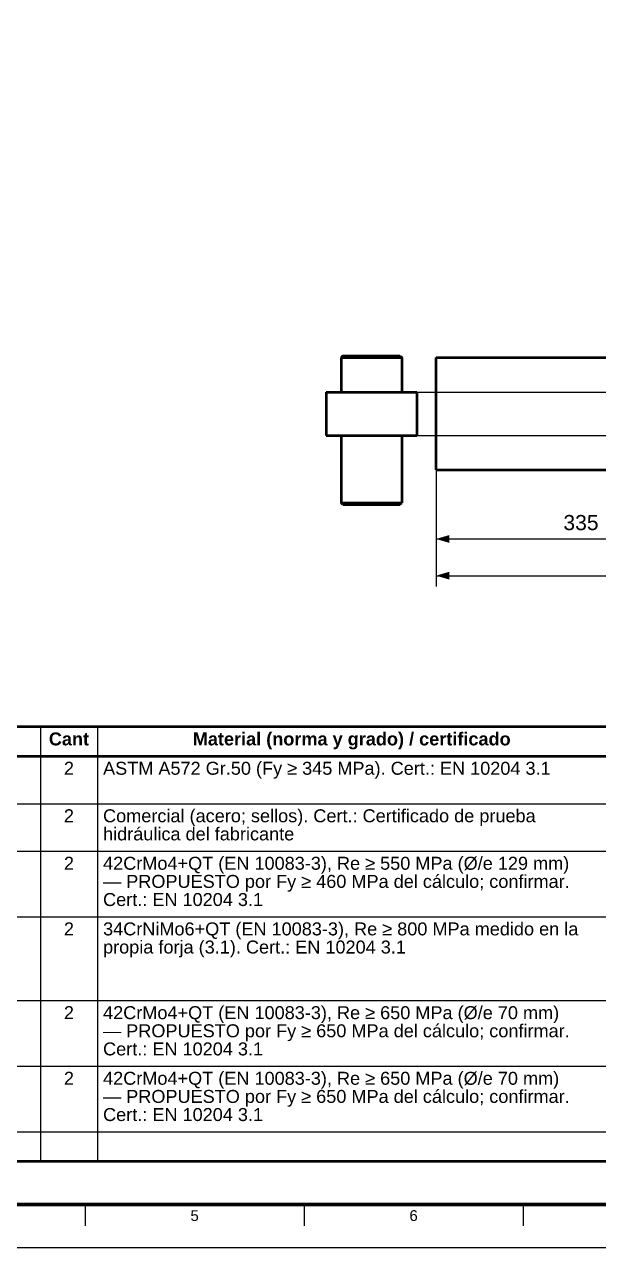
# Model space of a CAD drawing. Header units: millimetres. Extents: x 0 to 841, y 0 to 594.
# Drawn here: x 208.7 to 341.6, y 0 to 283.3 of the extents above; entities that cross this region are included whole.
import ezdxf
from ezdxf.enums import TextEntityAlignment as Align

# ---------------------------------------------------------------- set-up
doc = ezdxf.new("R2010")
doc.units = ezdxf.units.MM
for name, color, linetype, lineweight in [('COTA', 7, 'CONTINUOUS', 25), ('FINA', 7, 'CONTINUOUS', 25), ('MARCO', 7, 'CONTINUOUS', 70), ('TXT', 7, 'CONTINUOUS', 25), ('VIS', 7, 'CONTINUOUS', 50)]:
    doc.layers.add(name, color=color, linetype=linetype, lineweight=lineweight)
doc.styles.add('STD', font='LiberationSans-Regular.ttf')
doc.styles.add('STDB', font='LiberationSans-Bold.ttf')

msp = doc.modelspace()

# ---------------------------------------------------------------- linework, layer by layer
at = {"layer": 'COTA'}
for p, q in [((290.52, 198.11), (588.67, 198.11)), ((290.52, 198.11), (588.67, 198.11)), ((304.02, 191.61), (304.02, 161.61)), ((304.02, 191.61), (304.02, 153.11)), ((290.52, 188.11), (588.67, 188.11)), ((290.52, 188.11), (588.67, 188.11)), ((304.02, 164.11), (371.02, 164.11)), ((304.02, 155.61), (578.17, 155.61))]:
    msp.add_line(p, q, dxfattribs=at)
for points in [[(304.02, 164.11), (307.02, 163.21), (307.02, 165.01)], [(304.02, 155.61), (307.02, 154.71), (307.02, 156.51)]]:
    msp.add_solid(points, dxfattribs=at)
at = {"layer": 'FINA'}
for p, q in [((212.38, 120.6), (212.38, 20)), ((225.59, 120.6), (225.59, 20)), ((25, 113.8), (646, 113.8)), ((25, 102.8), (646, 102.8)), ((25, 91.8), (646, 91.8)), ((25, 76.6), (646, 76.6)), ((25, 57.2), (646, 57.2)), ((25, 42), (646, 42)), ((25, 26.8), (646, 26.8)), ((222.75, 10), (222.75, 5)), ((273.44, 10), (273.44, 5)), ((324.12, 10), (324.12, 5))]:
    msp.add_line(p, q, dxfattribs=at)
msp.add_lwpolyline([(0, 0), (841, 0), (841, 594), (0, 594)], close=True, dxfattribs=at)
at = {"layer": 'MARCO'}
msp.add_lwpolyline([(20, 10), (831, 10), (831, 584), (20, 584)], close=True, dxfattribs=at)
at = {"layer": 'VIS'}
msp.add_line((25, 20), (646, 20), dxfattribs=at)
for points in [[(282.42, 206.51), (282.02, 206.11)], [(282.02, 206.11), (282.14, 206.11), (282.26, 206.11), (282.38, 206.11), (282.5, 206.11), (282.62, 206.11), (282.74, 206.11), (282.86, 206.11), (282.98, 206.11), (283.1, 206.11), (283.22, 206.11), (283.34, 206.11), (283.47, 206.11), (283.59, 206.11), (283.71, 206.11), (283.83, 206.11), (283.95, 206.11), (284.07, 206.11), (284.19, 206.11), (284.31, 206.11), (284.43, 206.11), (284.55, 206.11), (284.67, 206.11), (284.79, 206.11), (284.91, 206.11), (285.03, 206.11), (285.16, 206.11), (285.28, 206.11), (285.4, 206.11), (285.52, 206.11), (285.64, 206.11), (285.76, 206.11), (285.88, 206.11), (286, 206.11), (286.12, 206.11), (286.24, 206.11), (286.36, 206.11), (286.48, 206.11), (286.6, 206.11), (286.72, 206.11), (286.84, 206.11), (286.97, 206.11), (287.09, 206.11), (287.21, 206.11), (287.33, 206.11), (287.45, 206.11), (287.57, 206.11), (287.69, 206.11), (287.81, 206.11), (287.93, 206.11), (288.05, 206.11), (288.17, 206.11), (288.29, 206.11), (288.41, 206.11), (288.53, 206.11), (288.66, 206.11), (288.78, 206.11), (288.9, 206.11), (289.02, 206.11)], [(282.02, 206.11), (282.02, 198.11)], [(282.42, 206.51), (282.54, 206.51), (282.66, 206.51), (282.78, 206.51), (282.9, 206.51), (283.02, 206.51), (283.14, 206.51), (283.26, 206.51), (283.38, 206.51), (283.5, 206.51), (283.62, 206.51), (283.74, 206.51), (283.86, 206.51), (283.98, 206.51), (284.1, 206.51), (284.22, 206.51), (284.34, 206.51), (284.46, 206.51), (284.58, 206.51), (284.7, 206.51), (284.82, 206.51), (284.94, 206.51), (285.06, 206.51), (285.18, 206.51), (285.3, 206.51), (285.42, 206.51), (285.54, 206.51), (285.66, 206.51), (285.78, 206.51), (285.9, 206.51), (286.02, 206.51), (286.14, 206.51), (286.26, 206.51), (286.38, 206.51), (286.5, 206.51), (286.62, 206.51), (286.74, 206.51), (286.86, 206.51), (286.98, 206.51), (287.1, 206.51), (287.22, 206.51), (287.34, 206.51), (287.46, 206.51), (287.58, 206.51), (287.7, 206.51), (287.82, 206.51), (287.94, 206.51), (288.06, 206.51), (288.18, 206.51), (288.3, 206.51), (288.42, 206.51), (288.54, 206.51), (288.66, 206.51), (288.78, 206.51), (288.9, 206.51), (289.02, 206.51)], [(289.02, 206.51), (289.14, 206.51), (289.26, 206.51), (289.38, 206.51), (289.5, 206.51), (289.62, 206.51), (289.74, 206.51), (289.86, 206.51), (289.98, 206.51), (290.1, 206.51), (290.22, 206.51), (290.34, 206.51), (290.46, 206.51), (290.58, 206.51), (290.7, 206.51), (290.82, 206.51), (290.94, 206.51), (291.06, 206.51), (291.18, 206.51), (291.3, 206.51), (291.42, 206.51), (291.54, 206.51), (291.66, 206.51), (291.78, 206.51), (291.9, 206.51), (292.02, 206.51), (292.14, 206.51), (292.26, 206.51), (292.38, 206.51), (292.5, 206.51), (292.62, 206.51), (292.74, 206.51), (292.86, 206.51), (292.98, 206.51), (293.1, 206.51), (293.22, 206.51), (293.34, 206.51), (293.46, 206.51), (293.58, 206.51), (293.7, 206.51), (293.82, 206.51), (293.94, 206.51), (294.06, 206.51), (294.18, 206.51), (294.3, 206.51), (294.42, 206.51), (294.54, 206.51), (294.66, 206.51), (294.78, 206.51), (294.9, 206.51), (295.02, 206.51), (295.14, 206.51), (295.26, 206.51), (295.38, 206.51), (295.5, 206.51), (295.62, 206.51)], [(289.02, 206.11), (289.14, 206.11), (289.26, 206.11), (289.38, 206.11), (289.5, 206.11), (289.62, 206.11), (289.74, 206.11), (289.86, 206.11), (289.98, 206.11), (290.1, 206.11), (290.22, 206.11), (290.34, 206.11), (290.47, 206.11), (290.59, 206.11), (290.71, 206.11), (290.83, 206.11), (290.95, 206.11), (291.07, 206.11), (291.19, 206.11), (291.31, 206.11), (291.43, 206.11), (291.55, 206.11), (291.67, 206.11), (291.79, 206.11), (291.91, 206.11), (292.03, 206.11), (292.16, 206.11), (292.28, 206.11), (292.4, 206.11), (292.52, 206.11), (292.64, 206.11), (292.76, 206.11), (292.88, 206.11), (293, 206.11), (293.12, 206.11), (293.24, 206.11), (293.36, 206.11), (293.48, 206.11), (293.6, 206.11), (293.72, 206.11), (293.84, 206.11), (293.97, 206.11), (294.09, 206.11), (294.21, 206.11), (294.33, 206.11), (294.45, 206.11), (294.57, 206.11), (294.69, 206.11), (294.81, 206.11), (294.93, 206.11), (295.05, 206.11), (295.17, 206.11), (295.29, 206.11), (295.41, 206.11), (295.53, 206.11), (295.66, 206.11), (295.78, 206.11), (295.9, 206.11), (296.02, 206.11)], [(295.62, 206.51), (296.02, 206.11)], [(296.02, 206.11), (296.02, 198.11)], [(304.02, 193.11), (304.02, 193.23), (304.02, 193.35), (304.02, 193.47), (304.02, 193.59), (304.02, 193.71), (304.02, 193.83), (304.02, 193.95), (304.02, 194.07), (304.02, 194.19), (304.02, 194.31), (304.02, 194.43), (304.02, 194.55), (304.02, 194.67), (304.02, 194.79), (304.02, 194.91), (304.02, 195.03), (304.02, 195.15), (304.02, 195.27), (304.02, 195.39), (304.02, 195.52), (304.02, 195.64), (304.02, 195.76), (304.02, 195.88), (304.02, 196), (304.02, 196.12), (304.02, 196.24), (304.02, 196.36), (304.02, 196.48), (304.02, 196.6), (304.02, 196.72), (304.02, 196.84), (304.02, 196.96), (304.02, 197.08), (304.02, 197.2), (304.02, 197.32), (304.02, 197.44), (304.02, 197.56), (304.02, 197.68), (304.02, 197.8), (304.02, 197.92), (304.02, 198.04), (304.02, 198.16), (304.02, 198.28), (304.02, 198.4), (304.02, 198.52), (304.02, 198.64), (304.02, 198.77), (304.02, 198.89), (304.02, 199.01), (304.02, 199.13), (304.02, 199.25), (304.02, 199.37), (304.02, 199.49), (304.02, 199.61), (304.02, 199.73), (304.02, 199.85), (304.02, 199.97), (304.02, 200.09), (304.02, 200.21), (304.02, 200.33), (304.02, 200.45), (304.02, 200.57), (304.02, 200.69), (304.02, 200.81), (304.02, 200.93), (304.02, 201.05), (304.02, 201.17), (304.02, 201.29), (304.02, 201.41), (304.02, 201.53), (304.02, 201.65), (304.02, 201.77), (304.02, 201.89), (304.02, 202.02), (304.02, 202.14), (304.02, 202.26), (304.02, 202.38), (304.02, 202.5), (304.02, 202.62), (304.02, 202.74), (304.02, 202.86), (304.02, 202.98), (304.02, 203.1), (304.02, 203.22), (304.02, 203.34), (304.02, 203.46), (304.02, 203.58), (304.02, 203.7), (304.02, 203.82), (304.02, 203.94), (304.02, 204.06), (304.02, 204.18), (304.02, 204.3), (304.02, 204.42), (304.02, 204.54), (304.02, 204.66), (304.02, 204.78), (304.02, 204.9), (304.02, 205.02), (304.02, 205.14), (304.02, 205.27), (304.02, 205.39), (304.02, 205.51), (304.02, 205.63), (304.02, 205.75), (304.02, 205.87), (304.02, 205.99), (304.02, 206.11)], [(304.02, 206.11), (371.02, 206.11)], [(278.52, 198.11), (278.64, 198.11), (278.76, 198.11), (278.88, 198.11), (279, 198.11), (279.12, 198.11), (279.24, 198.11), (279.36, 198.11), (279.48, 198.11), (279.6, 198.11), (279.72, 198.11), (279.84, 198.11), (279.97, 198.11), (280.09, 198.11), (280.21, 198.11), (280.33, 198.11), (280.45, 198.11), (280.57, 198.11), (280.69, 198.11), (280.81, 198.11), (280.93, 198.11), (281.05, 198.11), (281.17, 198.11), (281.29, 198.11), (281.41, 198.11), (281.53, 198.11), (281.66, 198.11), (281.78, 198.11), (281.9, 198.11), (282.02, 198.11), (282.14, 198.11), (282.26, 198.11), (282.38, 198.11), (282.5, 198.11), (282.62, 198.11), (282.74, 198.11), (282.86, 198.11), (282.98, 198.11), (283.1, 198.11), (283.22, 198.11), (283.34, 198.11), (283.47, 198.11), (283.59, 198.11), (283.71, 198.11), (283.83, 198.11), (283.95, 198.11), (284.07, 198.11), (284.19, 198.11), (284.31, 198.11), (284.43, 198.11), (284.55, 198.11), (284.67, 198.11), (284.79, 198.11), (284.91, 198.11), (285.03, 198.11), (285.16, 198.11), (285.28, 198.11), (285.4, 198.11), (285.52, 198.11), (285.64, 198.11), (285.76, 198.11), (285.88, 198.11), (286, 198.11), (286.12, 198.11), (286.24, 198.11), (286.36, 198.11), (286.48, 198.11), (286.6, 198.11), (286.72, 198.11), (286.84, 198.11), (286.97, 198.11), (287.09, 198.11), (287.21, 198.11), (287.33, 198.11), (287.45, 198.11), (287.57, 198.11), (287.69, 198.11), (287.81, 198.11), (287.93, 198.11), (288.05, 198.11), (288.17, 198.11), (288.29, 198.11), (288.41, 198.11), (288.53, 198.11), (288.66, 198.11), (288.78, 198.11), (288.9, 198.11), (289.02, 198.11)], [(278.52, 198.11), (278.52, 188.11)], [(289.02, 198.11), (289.14, 198.11), (289.26, 198.11), (289.38, 198.11), (289.5, 198.11), (289.62, 198.11), (289.74, 198.11), (289.86, 198.11), (289.98, 198.11), (290.1, 198.11), (290.22, 198.11), (290.34, 198.11), (290.47, 198.11), (290.59, 198.11), (290.71, 198.11), (290.83, 198.11), (290.95, 198.11), (291.07, 198.11), (291.19, 198.11), (291.31, 198.11), (291.43, 198.11), (291.55, 198.11), (291.67, 198.11), (291.79, 198.11), (291.91, 198.11), (292.03, 198.11), (292.16, 198.11), (292.28, 198.11), (292.4, 198.11), (292.52, 198.11), (292.64, 198.11), (292.76, 198.11), (292.88, 198.11), (293, 198.11), (293.12, 198.11), (293.24, 198.11), (293.36, 198.11), (293.48, 198.11), (293.6, 198.11), (293.72, 198.11), (293.84, 198.11), (293.97, 198.11), (294.09, 198.11), (294.21, 198.11), (294.33, 198.11), (294.45, 198.11), (294.57, 198.11), (294.69, 198.11), (294.81, 198.11), (294.93, 198.11), (295.05, 198.11), (295.17, 198.11), (295.29, 198.11), (295.41, 198.11), (295.53, 198.11), (295.66, 198.11), (295.78, 198.11), (295.9, 198.11), (296.02, 198.11), (296.14, 198.11), (296.26, 198.11), (296.38, 198.11), (296.5, 198.11), (296.62, 198.11), (296.74, 198.11), (296.86, 198.11), (296.98, 198.11), (297.1, 198.11), (297.22, 198.11), (297.34, 198.11), (297.47, 198.11), (297.59, 198.11), (297.71, 198.11), (297.83, 198.11), (297.95, 198.11), (298.07, 198.11), (298.19, 198.11), (298.31, 198.11), (298.43, 198.11), (298.55, 198.11), (298.67, 198.11), (298.79, 198.11), (298.91, 198.11), (299.03, 198.11), (299.16, 198.11), (299.28, 198.11), (299.4, 198.11), (299.52, 198.11)], [(299.52, 198.11), (299.52, 188.11)], [(304.02, 180.11), (304.02, 180.23), (304.02, 180.35), (304.02, 180.47), (304.02, 180.59), (304.02, 180.71), (304.02, 180.83), (304.02, 180.95), (304.02, 181.07), (304.02, 181.19), (304.02, 181.31), (304.02, 181.43), (304.02, 181.55), (304.02, 181.67), (304.02, 181.79), (304.02, 181.91), (304.02, 182.03), (304.02, 182.15), (304.02, 182.27), (304.02, 182.39), (304.02, 182.52), (304.02, 182.64), (304.02, 182.76), (304.02, 182.88), (304.02, 183), (304.02, 183.12), (304.02, 183.24), (304.02, 183.36), (304.02, 183.48), (304.02, 183.6), (304.02, 183.72), (304.02, 183.84), (304.02, 183.96), (304.02, 184.08), (304.02, 184.2), (304.02, 184.32), (304.02, 184.44), (304.02, 184.56), (304.02, 184.68), (304.02, 184.8), (304.02, 184.92), (304.02, 185.04), (304.02, 185.16), (304.02, 185.28), (304.02, 185.4), (304.02, 185.52), (304.02, 185.64), (304.02, 185.77), (304.02, 185.89), (304.02, 186.01), (304.02, 186.13), (304.02, 186.25), (304.02, 186.37), (304.02, 186.49), (304.02, 186.61), (304.02, 186.73), (304.02, 186.85), (304.02, 186.97), (304.02, 187.09), (304.02, 187.21), (304.02, 187.33), (304.02, 187.45), (304.02, 187.57), (304.02, 187.69), (304.02, 187.81), (304.02, 187.93), (304.02, 188.05), (304.02, 188.17), (304.02, 188.29), (304.02, 188.41), (304.02, 188.53), (304.02, 188.65), (304.02, 188.77), (304.02, 188.89), (304.02, 189.02), (304.02, 189.14), (304.02, 189.26), (304.02, 189.38), (304.02, 189.5), (304.02, 189.62), (304.02, 189.74), (304.02, 189.86), (304.02, 189.98), (304.02, 190.1), (304.02, 190.22), (304.02, 190.34), (304.02, 190.46), (304.02, 190.58), (304.02, 190.7), (304.02, 190.82), (304.02, 190.94), (304.02, 191.06), (304.02, 191.18), (304.02, 191.3), (304.02, 191.42), (304.02, 191.54), (304.02, 191.66), (304.02, 191.78), (304.02, 191.9), (304.02, 192.02), (304.02, 192.14), (304.02, 192.27), (304.02, 192.39), (304.02, 192.51), (304.02, 192.63), (304.02, 192.75), (304.02, 192.87), (304.02, 192.99), (304.02, 193.11)], [(278.52, 188.11), (278.64, 188.11), (278.76, 188.11), (278.88, 188.11), (279, 188.11), (279.12, 188.11), (279.24, 188.11), (279.36, 188.11), (279.48, 188.11), (279.6, 188.11), (279.72, 188.11), (279.84, 188.11), (279.97, 188.11), (280.09, 188.11), (280.21, 188.11), (280.33, 188.11), (280.45, 188.11), (280.57, 188.11), (280.69, 188.11), (280.81, 188.11), (280.93, 188.11), (281.05, 188.11), (281.17, 188.11), (281.29, 188.11), (281.41, 188.11), (281.53, 188.11), (281.66, 188.11), (281.78, 188.11), (281.9, 188.11), (282.02, 188.11), (282.14, 188.11), (282.26, 188.11), (282.38, 188.11), (282.5, 188.11), (282.62, 188.11), (282.74, 188.11), (282.86, 188.11), (282.98, 188.11), (283.1, 188.11), (283.22, 188.11), (283.34, 188.11), (283.47, 188.11), (283.59, 188.11), (283.71, 188.11), (283.83, 188.11), (283.95, 188.11), (284.07, 188.11), (284.19, 188.11), (284.31, 188.11), (284.43, 188.11), (284.55, 188.11), (284.67, 188.11), (284.79, 188.11), (284.91, 188.11), (285.03, 188.11), (285.16, 188.11), (285.28, 188.11), (285.4, 188.11), (285.52, 188.11), (285.64, 188.11), (285.76, 188.11), (285.88, 188.11), (286, 188.11), (286.12, 188.11), (286.24, 188.11), (286.36, 188.11), (286.48, 188.11), (286.6, 188.11), (286.72, 188.11), (286.84, 188.11), (286.97, 188.11), (287.09, 188.11), (287.21, 188.11), (287.33, 188.11), (287.45, 188.11), (287.57, 188.11), (287.69, 188.11), (287.81, 188.11), (287.93, 188.11), (288.05, 188.11), (288.17, 188.11), (288.29, 188.11), (288.41, 188.11), (288.53, 188.11), (288.66, 188.11), (288.78, 188.11), (288.9, 188.11), (289.02, 188.11)], [(282.02, 188.11), (282.02, 172.51)], [(289.02, 188.11), (289.14, 188.11), (289.26, 188.11), (289.38, 188.11), (289.5, 188.11), (289.62, 188.11), (289.74, 188.11), (289.86, 188.11), (289.98, 188.11), (290.1, 188.11), (290.22, 188.11), (290.34, 188.11), (290.47, 188.11), (290.59, 188.11), (290.71, 188.11), (290.83, 188.11), (290.95, 188.11), (291.07, 188.11), (291.19, 188.11), (291.31, 188.11), (291.43, 188.11), (291.55, 188.11), (291.67, 188.11), (291.79, 188.11), (291.91, 188.11), (292.03, 188.11), (292.16, 188.11), (292.28, 188.11), (292.4, 188.11), (292.52, 188.11), (292.64, 188.11), (292.76, 188.11), (292.88, 188.11), (293, 188.11), (293.12, 188.11), (293.24, 188.11), (293.36, 188.11), (293.48, 188.11), (293.6, 188.11), (293.72, 188.11), (293.84, 188.11), (293.97, 188.11), (294.09, 188.11), (294.21, 188.11), (294.33, 188.11), (294.45, 188.11), (294.57, 188.11), (294.69, 188.11), (294.81, 188.11), (294.93, 188.11), (295.05, 188.11), (295.17, 188.11), (295.29, 188.11), (295.41, 188.11), (295.53, 188.11), (295.66, 188.11), (295.78, 188.11), (295.9, 188.11), (296.02, 188.11), (296.14, 188.11), (296.26, 188.11), (296.38, 188.11), (296.5, 188.11), (296.62, 188.11), (296.74, 188.11), (296.86, 188.11), (296.98, 188.11), (297.1, 188.11), (297.22, 188.11), (297.34, 188.11), (297.47, 188.11), (297.59, 188.11), (297.71, 188.11), (297.83, 188.11), (297.95, 188.11), (298.07, 188.11), (298.19, 188.11), (298.31, 188.11), (298.43, 188.11), (298.55, 188.11), (298.67, 188.11), (298.79, 188.11), (298.91, 188.11), (299.03, 188.11), (299.16, 188.11), (299.28, 188.11), (299.4, 188.11), (299.52, 188.11)], [(296.02, 188.11), (296.02, 172.51)], [(304.02, 180.11), (371.02, 180.11)], [(282.02, 172.51), (282.14, 172.51), (282.26, 172.51), (282.38, 172.51), (282.5, 172.51), (282.62, 172.51), (282.74, 172.51), (282.86, 172.51), (282.98, 172.51), (283.1, 172.51), (283.22, 172.51), (283.34, 172.51), (283.47, 172.51), (283.59, 172.51), (283.71, 172.51), (283.83, 172.51), (283.95, 172.51), (284.07, 172.51), (284.19, 172.51), (284.31, 172.51), (284.43, 172.51), (284.55, 172.51), (284.67, 172.51), (284.79, 172.51), (284.91, 172.51), (285.03, 172.51), (285.16, 172.51), (285.28, 172.51), (285.4, 172.51), (285.52, 172.51), (285.64, 172.51), (285.76, 172.51), (285.88, 172.51), (286, 172.51), (286.12, 172.51), (286.24, 172.51), (286.36, 172.51), (286.48, 172.51), (286.6, 172.51), (286.72, 172.51), (286.84, 172.51), (286.97, 172.51), (287.09, 172.51), (287.21, 172.51), (287.33, 172.51), (287.45, 172.51), (287.57, 172.51), (287.69, 172.51), (287.81, 172.51), (287.93, 172.51), (288.05, 172.51), (288.17, 172.51), (288.29, 172.51), (288.41, 172.51), (288.53, 172.51), (288.66, 172.51), (288.78, 172.51), (288.9, 172.51), (289.02, 172.51)], [(282.42, 172.11), (282.02, 172.51)], [(282.42, 172.11), (282.54, 172.11), (282.66, 172.11), (282.78, 172.11), (282.9, 172.11), (283.02, 172.11), (283.14, 172.11), (283.26, 172.11), (283.38, 172.11), (283.5, 172.11), (283.62, 172.11), (283.74, 172.11), (283.86, 172.11), (283.98, 172.11), (284.1, 172.11), (284.22, 172.11), (284.34, 172.11), (284.46, 172.11), (284.58, 172.11), (284.7, 172.11), (284.82, 172.11), (284.94, 172.11), (285.06, 172.11), (285.18, 172.11), (285.3, 172.11), (285.42, 172.11), (285.54, 172.11), (285.66, 172.11), (285.78, 172.11), (285.9, 172.11), (286.02, 172.11), (286.14, 172.11), (286.26, 172.11), (286.38, 172.11), (286.5, 172.11), (286.62, 172.11), (286.74, 172.11), (286.86, 172.11), (286.98, 172.11), (287.1, 172.11), (287.22, 172.11), (287.34, 172.11), (287.46, 172.11), (287.58, 172.11), (287.7, 172.11), (287.82, 172.11), (287.94, 172.11), (288.06, 172.11), (288.18, 172.11), (288.3, 172.11), (288.42, 172.11), (288.54, 172.11), (288.66, 172.11), (288.78, 172.11), (288.9, 172.11), (289.02, 172.11)], [(289.02, 172.51), (289.14, 172.51), (289.26, 172.51), (289.38, 172.51), (289.5, 172.51), (289.62, 172.51), (289.74, 172.51), (289.86, 172.51), (289.98, 172.51), (290.1, 172.51), (290.22, 172.51), (290.34, 172.51), (290.47, 172.51), (290.59, 172.51), (290.71, 172.51), (290.83, 172.51), (290.95, 172.51), (291.07, 172.51), (291.19, 172.51), (291.31, 172.51), (291.43, 172.51), (291.55, 172.51), (291.67, 172.51), (291.79, 172.51), (291.91, 172.51), (292.03, 172.51), (292.16, 172.51), (292.28, 172.51), (292.4, 172.51), (292.52, 172.51), (292.64, 172.51), (292.76, 172.51), (292.88, 172.51), (293, 172.51), (293.12, 172.51), (293.24, 172.51), (293.36, 172.51), (293.48, 172.51), (293.6, 172.51), (293.72, 172.51), (293.84, 172.51), (293.97, 172.51), (294.09, 172.51), (294.21, 172.51), (294.33, 172.51), (294.45, 172.51), (294.57, 172.51), (294.69, 172.51), (294.81, 172.51), (294.93, 172.51), (295.05, 172.51), (295.17, 172.51), (295.29, 172.51), (295.41, 172.51), (295.53, 172.51), (295.66, 172.51), (295.78, 172.51), (295.9, 172.51), (296.02, 172.51)], [(289.02, 172.11), (289.14, 172.11), (289.26, 172.11), (289.38, 172.11), (289.5, 172.11), (289.62, 172.11), (289.74, 172.11), (289.86, 172.11), (289.98, 172.11), (290.1, 172.11), (290.22, 172.11), (290.34, 172.11), (290.46, 172.11), (290.58, 172.11), (290.7, 172.11), (290.82, 172.11), (290.94, 172.11), (291.06, 172.11), (291.18, 172.11), (291.3, 172.11), (291.42, 172.11), (291.54, 172.11), (291.66, 172.11), (291.78, 172.11), (291.9, 172.11), (292.02, 172.11), (292.14, 172.11), (292.26, 172.11), (292.38, 172.11), (292.5, 172.11), (292.62, 172.11), (292.74, 172.11), (292.86, 172.11), (292.98, 172.11), (293.1, 172.11), (293.22, 172.11), (293.34, 172.11), (293.46, 172.11), (293.58, 172.11), (293.7, 172.11), (293.82, 172.11), (293.94, 172.11), (294.06, 172.11), (294.18, 172.11), (294.3, 172.11), (294.42, 172.11), (294.54, 172.11), (294.66, 172.11), (294.78, 172.11), (294.9, 172.11), (295.02, 172.11), (295.14, 172.11), (295.26, 172.11), (295.38, 172.11), (295.5, 172.11), (295.62, 172.11)], [(295.62, 172.11), (296.02, 172.51)]]:
    msp.add_lwpolyline(points, dxfattribs=at)
msp.add_lwpolyline([(25, 113.8), (646, 113.8), (646, 120.6), (25, 120.6)], close=True, dxfattribs=at)

# ---------------------------------------------------------------- texts
at = {"layer": 'TXT', "style": 'STD'}
msp.add_text('335', height=3.5, dxfattribs=at).set_placement((337.52, 165.11), align=Align.BOTTOM_CENTER)
at = {"layer": 'TXT'}
for s, height, style, p in [('Cant', 3, 'STDB', (218.99, 117.8)), ('Material (norma y grado) / certificado', 3, 'STDB', (284.45, 117.8)), ('2', 3, 'STD', (218.99, 111)), ('2', 3, 'STD', (218.99, 100)), ('2', 3, 'STD', (218.99, 89)), ('2', 3, 'STD', (218.99, 73.8)), ('2', 3, 'STD', (218.99, 54.4)), ('2', 3, 'STD', (218.99, 39.2)), ('5', 2.5, 'STD', (248.09, 7.4)), ('6', 2.5, 'STD', (298.78, 7.4))]:
    msp.add_text(s, height=height, dxfattribs=dict(at, style=style)).set_placement(p, align=Align.MIDDLE_CENTER)
at = {"layer": 'TXT', "style": 'STD'}
for s, p in [('ASTM A572 Gr.50 (Fy ≥ 345 MPa). Cert.: EN 10204 3.1', (226.89, 111)), ('Comercial (acero; sellos). Cert.: Certificado de prueba', (226.89, 100)), ('hidráulica del fabricante', (226.89, 95.8)), ('42CrMo4+QT (EN 10083-3), Re ≥ 550 MPa (Ø/e 129 mm)', (226.89, 89)), ('— PROPUESTO por Fy ≥ 460 MPa del cálculo; confirmar.', (226.89, 84.8)), ('Cert.: EN 10204 3.1', (226.89, 80.6)), ('34CrNiMo6+QT (EN 10083-3), Re ≥ 800 MPa medido en la', (226.89, 73.8)), ('propia forja (3.1). Cert.: EN 10204 3.1', (226.89, 69.6)), ('42CrMo4+QT (EN 10083-3), Re ≥ 650 MPa (Ø/e 70 mm)', (226.89, 54.4)), ('— PROPUESTO por Fy ≥ 650 MPa del cálculo; confirmar.', (226.89, 50.2)), ('Cert.: EN 10204 3.1', (226.89, 46)), ('42CrMo4+QT (EN 10083-3), Re ≥ 650 MPa (Ø/e 70 mm)', (226.89, 39.2)), ('— PROPUESTO por Fy ≥ 650 MPa del cálculo; confirmar.', (226.89, 35)), ('Cert.: EN 10204 3.1', (226.89, 30.8))]:
    msp.add_text(s, height=3, dxfattribs=at).set_placement(p, align=Align.MIDDLE_LEFT)

doc.saveas('drawing.dxf')
